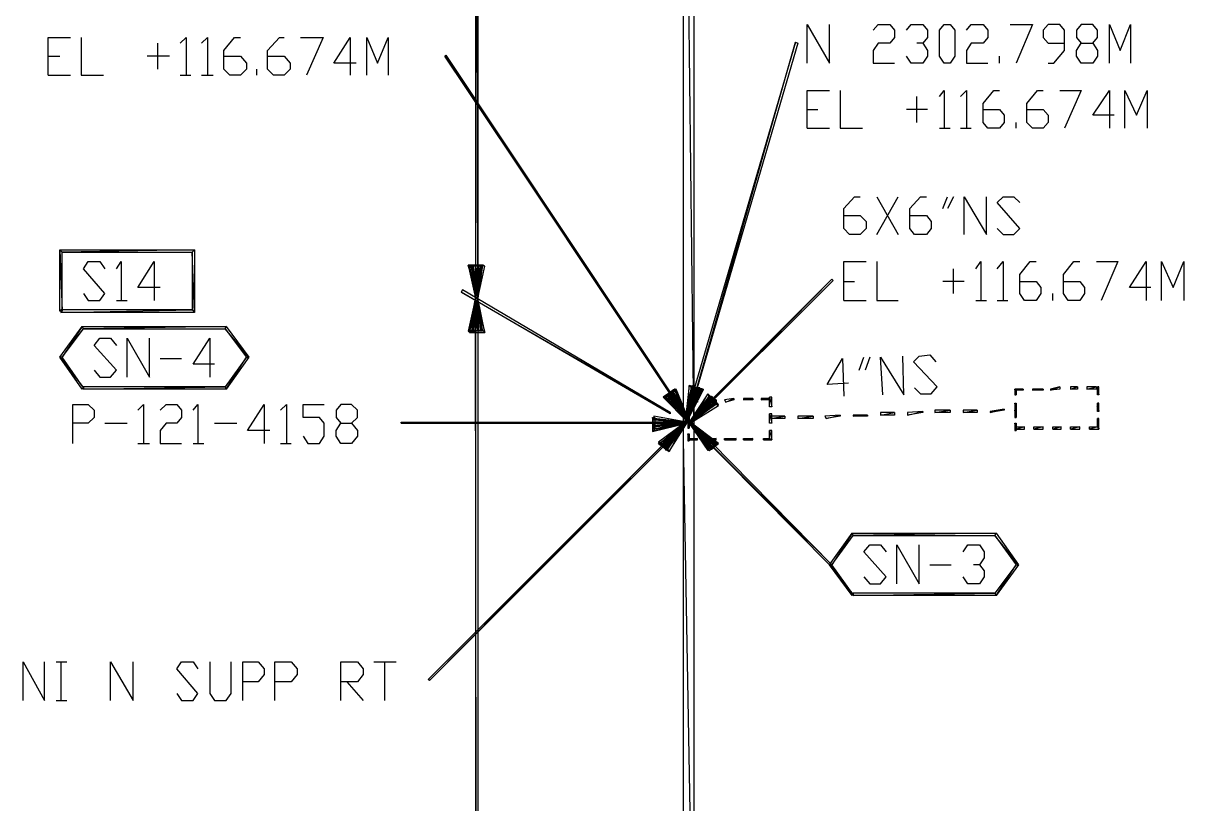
# Model space of a CAD drawing. Header units: millimetres. Extents: x 43 to 817, y 0 to 715.
# Drawn here: x 262.7 to 380.7, y 383 to 462.4 of the extents above; entities that cross this region are included whole.
import ezdxf

# ---------------------------------------------------------------- set-up
doc = ezdxf.new("R2010")
doc.units = ezdxf.units.MM
doc.layers.add('DIAGRAM', color=4, linetype='Continuous')

msp = doc.modelspace()

# ---------------------------------------------------------------- linework, layer by layer
at = {"layer": 'DIAGRAM'}
for p, q in [((308.92, 434.44), (308.68, 533.8)), ((308.68, 533.8), (308.68, 434.44)), ((308.92, 434.44), (308.68, 533.8)), ((308.92, 533.8), (308.92, 434.44)), ((330.88, 421.96), (329.8, 515.8)), ((329.8, 515.8), (329.8, 421.96)), ((330.88, 421.96), (329.8, 515.8)), ((330.88, 515.8), (330.88, 421.96)), ((342.4, 458.32), (342.4, 462.28)), ((342.4, 462.28), (344.68, 458.32)), ((344.68, 458.32), (344.68, 462.28)), ((349.12, 461.68), (349.6, 462.28)), ((349.6, 462.28), (350.8, 462.28)), ((350.8, 462.28), (351.28, 461.68)), ((351.28, 461.68), (351.28, 460.96)), ((352.48, 461.68), (352.96, 462.28)), ((352.96, 462.28), (354.16, 462.28)), ((354.16, 462.28), (354.64, 461.68)), ((354.64, 461.68), (354.64, 460.96)), ((355.84, 461.68), (356.32, 462.28)), ((355.84, 459.04), (355.84, 461.68)), ((356.32, 462.28), (356.92, 462.28)), ((356.92, 462.28), (357.4, 461.68)), ((357.4, 461.68), (357.4, 459.04)), ((358.6, 461.68), (359.08, 462.28)), ((359.08, 462.28), (360.28, 462.28)), ((360.28, 462.28), (360.76, 461.68)), ((360.76, 461.68), (360.76, 460.96)), ((363.04, 462.28), (365.32, 462.28)), ((365.32, 462.28), (363.64, 458.32)), ((366.88, 462.28), (366.4, 461.68)), ((366.4, 461.68), (366.4, 460.96)), ((368.08, 462.28), (366.88, 462.28)), ((368.56, 461.68), (368.08, 462.28)), ((368.56, 459.64), (368.56, 461.68)), ((370.24, 462.28), (369.76, 461.68)), ((369.76, 461.68), (369.76, 460.96)), ((371.44, 462.28), (370.24, 462.28)), ((371.92, 461.68), (371.44, 462.28)), ((371.92, 460.96), (371.92, 461.68)), ((373.12, 458.32), (373.12, 462.28)), ((373.12, 462.28), (374.2, 459.64)), ((374.2, 459.64), (375.28, 462.28)), ((375.28, 462.28), (375.28, 458.32)), ((265.24, 457.12), (265.24, 460.96)), ((265.24, 460.96), (267.52, 460.96)), ((268.6, 460.96), (268.6, 457.12)), ((276.4, 457.72), (276.4, 460.36)), ((278.68, 460.36), (279.28, 460.96)), ((279.28, 460.96), (279.28, 457.12)), ((280.84, 460.36), (281.44, 460.96)), ((281.44, 460.96), (281.44, 457.12)), ((283.12, 459.64), (284.2, 460.96)), ((284.2, 460.96), (284.8, 460.96)), ((287.56, 459.64), (288.76, 460.96)), ((288.76, 460.96), (289.24, 460.96)), ((290.92, 460.96), (293.2, 460.96)), ((293.2, 460.96), (291.52, 457.12)), ((294.28, 458.32), (295.96, 460.96)), ((295.96, 460.96), (295.96, 457.12)), ((297.64, 457.12), (297.64, 460.96)), ((297.64, 460.96), (298.72, 458.32)), ((298.72, 458.32), (299.8, 460.96)), ((299.8, 460.96), (299.8, 457.12)), ((341.2, 460.48), (330.04, 422.2)), ((330.28, 422.08), (341.2, 460.48)), ((330.28, 422.08), (341.2, 460.48)), ((341.44, 460.36), (330.28, 422.08)), ((341.2, 460.48), (341.44, 460.36)), ((349.6, 460.36), (349.12, 459.64)), ((350.8, 460.36), (349.6, 460.36)), ((351.28, 460.96), (350.8, 460.36)), ((354.16, 460.36), (353.56, 460.36)), ((354.64, 460.96), (354.16, 460.36)), ((354.16, 460.36), (354.64, 459.64)), ((359.08, 460.36), (358.6, 459.64)), ((360.28, 460.36), (359.08, 460.36)), ((360.76, 460.96), (360.28, 460.36)), ((366.4, 460.96), (366.88, 460.36)), ((366.88, 460.36), (368.56, 460.36)), ((369.76, 460.96), (370.24, 460.36)), ((369.76, 459.64), (370.24, 460.36)), ((370.24, 460.36), (371.44, 460.36)), ((371.44, 460.36), (371.92, 460.96)), ((371.44, 460.36), (371.92, 459.64)), ((265.24, 459.04), (266.44, 459.04)), ((277.6, 459.04), (275.32, 459.04)), ((283.12, 457.72), (283.12, 459.64)), ((283.12, 459.04), (284.8, 459.04)), ((284.8, 459.04), (285.4, 458.32)), ((287.56, 457.72), (287.56, 459.64)), ((287.56, 459.04), (289.24, 459.04)), ((289.24, 459.04), (289.84, 458.32)), ((305.56, 459.04), (305.68, 459.16)), ((330.4, 421.96), (305.56, 459.04)), ((305.56, 459.04), (330.28, 421.96)), ((330.4, 421.96), (305.56, 459.04)), ((305.68, 459.16), (330.4, 421.96)), ((349.12, 459.64), (349.12, 458.32)), ((352.96, 458.32), (352.48, 459.04)), ((354.64, 459.04), (354.16, 458.32)), ((354.64, 459.64), (354.64, 459.04)), ((356.32, 458.32), (355.84, 459.04)), ((357.4, 459.04), (356.92, 458.32)), ((358.6, 459.64), (358.6, 458.32)), ((361.96, 458.32), (361.96, 459.04)), ((367.48, 458.32), (368.56, 459.64)), ((369.76, 459.04), (369.76, 459.64)), ((370.24, 458.32), (369.76, 459.04)), ((371.92, 459.04), (371.44, 458.32)), ((371.92, 459.64), (371.92, 459.04)), ((283.72, 457.12), (283.12, 457.72)), ((285.4, 457.72), (284.8, 457.12)), ((285.4, 458.32), (285.4, 457.72)), ((286.48, 457.12), (286.48, 457.72)), ((288.16, 457.12), (287.56, 457.72)), ((289.84, 457.72), (289.24, 457.12)), ((289.84, 458.32), (289.84, 457.72)), ((296.56, 458.32), (294.28, 458.32)), ((349.12, 458.32), (351.28, 458.32)), ((354.16, 458.32), (352.96, 458.32)), ((356.92, 458.32), (356.32, 458.32)), ((358.6, 458.32), (360.76, 458.32)), ((366.88, 458.32), (367.48, 458.32)), ((371.44, 458.32), (370.24, 458.32)), ((265.24, 457.12), (267.52, 457.12)), ((268.6, 457.12), (270.88, 457.12)), ((278.68, 457.12), (279.76, 457.12)), ((280.84, 457.12), (282.04, 457.12)), ((284.8, 457.12), (283.72, 457.12)), ((289.24, 457.12), (288.16, 457.12)), ((342.4, 451.72), (342.4, 455.56)), ((342.4, 455.56), (344.68, 455.56)), ((345.76, 455.56), (345.76, 451.72)), ((355.84, 454.96), (356.32, 455.56)), ((356.32, 455.56), (356.32, 451.72)), ((358, 454.96), (358.6, 455.56)), ((358.6, 455.56), (358.6, 451.72)), ((360.28, 454.24), (361.36, 455.56)), ((361.36, 455.56), (361.96, 455.56)), ((364.72, 454.24), (365.8, 455.56)), ((365.8, 455.56), (366.4, 455.56)), ((368.08, 455.56), (370.24, 455.56)), ((370.24, 455.56), (368.56, 451.72)), ((371.44, 453.04), (373.12, 455.56)), ((373.12, 455.56), (373.12, 451.72)), ((374.68, 451.72), (374.68, 455.56)), ((374.68, 455.56), (375.88, 453.04)), ((375.88, 453.04), (376.96, 455.56)), ((376.96, 455.56), (376.96, 451.72)), ((353.56, 452.32), (353.56, 454.96)), ((360.28, 452.32), (360.28, 454.24)), ((364.72, 452.32), (364.72, 454.24)), ((342.4, 453.64), (343.48, 453.64)), ((354.64, 453.64), (352.48, 453.64)), ((360.28, 453.64), (361.96, 453.64)), ((361.96, 453.64), (362.44, 453.04)), ((362.44, 453.04), (362.44, 452.32)), ((364.72, 453.64), (366.4, 453.64)), ((366.4, 453.64), (366.88, 453.04)), ((366.88, 453.04), (366.88, 452.32)), ((373.6, 453.04), (371.44, 453.04)), ((360.76, 451.72), (360.28, 452.32)), ((362.44, 452.32), (361.96, 451.72)), ((363.64, 451.72), (363.64, 452.32)), ((365.32, 451.72), (364.72, 452.32)), ((366.88, 452.32), (366.4, 451.72)), ((342.4, 451.72), (344.68, 451.72)), ((345.76, 451.72), (348.04, 451.72)), ((355.84, 451.72), (356.92, 451.72)), ((358, 451.72), (359.08, 451.72)), ((361.96, 451.72), (360.76, 451.72)), ((366.4, 451.72), (365.32, 451.72)), ((346.12, 443.56), (347.2, 444.76)), ((347.2, 444.76), (347.8, 444.76)), ((349.48, 440.92), (351.64, 444.76)), ((349.48, 444.76), (351.64, 440.92)), ((352.84, 443.56), (353.92, 444.76)), ((353.92, 444.76), (354.52, 444.76)), ((356.2, 443.56), (356.68, 444.76)), ((357.28, 444.76), (356.68, 443.56)), ((358.36, 440.92), (358.36, 444.76)), ((358.36, 444.76), (360.64, 440.92)), ((360.64, 440.92), (360.64, 444.76)), ((361.72, 444.16), (362.32, 444.76)), ((362.32, 444.76), (363.4, 444.76)), ((363.4, 444.76), (364, 444.16)), ((346.12, 441.52), (346.12, 443.56)), ((352.84, 441.52), (352.84, 443.56)), ((364, 441.52), (361.72, 444.16)), ((346.12, 442.84), (347.8, 442.84)), ((347.8, 442.84), (348.4, 442.24)), ((352.84, 442.84), (354.52, 442.84)), ((354.52, 442.84), (355, 442.24)), ((346.72, 440.92), (346.12, 441.52)), ((348.4, 441.52), (347.8, 440.92)), ((348.4, 442.24), (348.4, 441.52)), ((353.32, 440.92), (352.84, 441.52)), ((355, 441.52), (354.52, 440.92)), ((355, 442.24), (355, 441.52)), ((361.72, 441.52), (362.32, 440.92)), ((363.4, 440.92), (364, 441.52)), ((347.8, 440.92), (346.72, 440.92)), ((354.52, 440.92), (353.32, 440.92)), ((362.32, 440.92), (363.4, 440.92)), ((266.68, 439.12), (266.44, 439.36)), ((266.44, 439.36), (280.12, 439.36)), ((266.68, 439.12), (266.44, 439.36)), ((266.44, 439.36), (266.68, 433.12)), ((266.44, 439.36), (266.68, 433.12)), ((266.44, 433.12), (266.44, 439.36)), ((280.12, 439.36), (266.68, 439.12)), ((280.12, 439.36), (266.68, 439.12)), ((266.68, 439.12), (279.88, 439.12)), ((266.68, 433.12), (266.68, 439.12)), ((279.88, 439.12), (280.12, 439.36)), ((279.88, 439.12), (280.12, 439.36)), ((280.12, 433), (279.88, 439.12)), ((279.88, 439.12), (279.88, 433.24)), ((280.12, 433), (279.88, 439.12)), ((280.12, 439.36), (280.12, 433)), ((268.84, 437.44), (269.32, 438.16)), ((269.32, 438.16), (270.52, 438.16)), ((270.52, 438.16), (271, 437.44)), ((272.2, 437.44), (272.68, 438.16)), ((272.68, 438.16), (272.68, 434.2)), ((274.36, 435.52), (276.04, 438.16)), ((276.04, 438.16), (276.04, 434.2)), ((308.92, 434.44), (307.96, 437.8)), ((307.96, 437.8), (308.68, 434.44)), ((308.92, 434.44), (307.96, 437.8)), ((307.96, 437.8), (308.2, 437.68)), ((307.96, 437.8), (308.2, 437.68)), ((309.52, 437.8), (307.96, 437.8)), ((308.08, 437.68), (308.32, 437.8)), ((308.92, 434.44), (308.08, 437.68)), ((308.08, 437.68), (308.68, 434.44)), ((308.92, 434.44), (308.08, 437.68)), ((308.2, 437.68), (309.52, 437.8)), ((308.2, 437.68), (309.52, 437.8)), ((308.2, 437.68), (308.92, 434.44)), ((309.52, 437.68), (308.2, 437.68)), ((308.32, 437.8), (308.92, 434.44)), ((308.92, 434.44), (308.32, 437.8)), ((308.32, 437.8), (308.68, 434.44)), ((308.92, 434.44), (308.32, 437.8)), ((308.32, 437.8), (308.44, 437.8)), ((308.44, 437.8), (308.92, 434.44)), ((308.92, 434.44), (308.44, 437.8)), ((308.44, 437.8), (308.68, 434.44)), ((308.92, 434.44), (308.44, 437.8)), ((308.44, 437.8), (308.68, 437.8)), ((308.68, 434.44), (309.4, 437.8)), ((308.68, 434.44), (309.28, 437.8)), ((308.68, 434.44), (309.04, 437.8)), ((308.68, 434.44), (308.92, 437.8)), ((308.68, 437.8), (308.92, 434.44)), ((309.4, 437.8), (308.92, 434.44)), ((309.4, 437.8), (308.92, 434.44)), ((309.28, 437.8), (308.92, 434.44)), ((309.28, 437.8), (308.92, 434.44)), ((309.04, 437.8), (308.92, 434.44)), ((308.92, 434.44), (309.28, 437.8)), ((309.04, 437.8), (308.92, 434.44)), ((309.04, 437.8), (308.92, 437.8)), ((308.92, 437.8), (308.92, 434.44)), ((308.92, 434.44), (309.04, 437.8)), ((308.92, 437.8), (308.92, 434.44)), ((308.92, 434.44), (309.64, 437.68)), ((308.92, 434.44), (309.4, 437.68)), ((309.28, 437.8), (309.04, 437.8)), ((309.4, 437.68), (309.28, 437.8)), ((309.64, 437.68), (309.4, 437.8)), ((309.52, 437.8), (309.52, 437.68)), ((346.12, 434.2), (346.12, 438.16)), ((346.12, 438.16), (348.4, 438.16)), ((349.48, 438.16), (349.48, 434.2)), ((359.56, 437.44), (360.04, 438.16)), ((360.04, 438.16), (360.04, 434.2)), ((361.72, 437.44), (362.32, 438.16)), ((362.32, 438.16), (362.32, 434.2)), ((364, 436.84), (365.08, 438.16)), ((365.08, 438.16), (365.68, 438.16)), ((368.44, 436.84), (369.52, 438.16)), ((369.52, 438.16), (370.12, 438.16)), ((371.8, 438.16), (373.96, 438.16)), ((373.96, 438.16), (372.28, 434.2)), ((375.16, 435.52), (376.84, 438.16)), ((376.84, 438.16), (376.84, 434.2)), ((378.4, 434.2), (378.4, 438.16)), ((378.4, 438.16), (379.6, 435.52)), ((379.6, 435.52), (380.68, 438.16)), ((380.68, 438.16), (380.68, 434.2)), ((271, 434.92), (268.84, 437.44)), ((357.28, 434.92), (357.28, 437.44)), ((364, 434.92), (364, 436.84)), ((368.44, 434.92), (368.44, 436.84)), ((276.64, 435.52), (274.36, 435.52)), ((307.36, 435.28), (307.24, 435.04)), ((328.48, 422.8), (307.36, 435.28)), ((344.92, 436.36), (330.4, 421.84)), ((330.52, 421.72), (344.92, 436.36)), ((330.52, 421.72), (344.92, 436.36)), ((345.04, 436.24), (330.52, 421.72)), ((344.92, 436.36), (345.04, 436.24)), ((346.12, 436.12), (347.2, 436.12)), ((358.36, 436.12), (356.2, 436.12)), ((364, 436.12), (365.68, 436.12)), ((365.68, 436.12), (366.16, 435.52)), ((366.16, 435.52), (366.16, 434.92)), ((368.44, 436.12), (370.12, 436.12)), ((370.12, 436.12), (370.6, 435.52)), ((370.6, 435.52), (370.6, 434.92)), ((377.32, 435.52), (375.16, 435.52)), ((268.84, 434.92), (269.32, 434.2)), ((269.32, 434.2), (270.52, 434.2)), ((270.52, 434.2), (271, 434.92)), ((272.2, 434.2), (273.28, 434.2)), ((307.24, 435.04), (328.48, 422.8)), ((307.24, 435.04), (328.48, 422.8)), ((328.48, 422.68), (307.24, 435.04)), ((308.68, 434.44), (307.96, 431.08)), ((308.08, 431.08), (308.68, 434.44)), ((308.08, 431.08), (308.68, 434.44)), ((308.92, 434.44), (308.08, 431.08)), ((308.68, 434.44), (308.08, 431.08)), ((308.32, 431.08), (308.68, 434.44)), ((308.32, 431.08), (308.68, 434.44)), ((308.92, 434.44), (308.32, 431.08)), ((308.68, 434.44), (308.32, 431.08)), ((308.44, 431.08), (308.68, 434.44)), ((308.44, 431.08), (308.68, 434.44)), ((308.92, 434.44), (308.44, 431.08)), ((308.68, 434.44), (308.44, 431.08)), ((308.68, 434.44), (308.92, 434.44)), ((308.92, 434.44), (308.68, 434.44)), ((308.68, 434.44), (309.64, 430.96)), ((308.68, 434.44), (309.64, 430.96)), ((309.4, 431.2), (308.68, 434.44)), ((308.68, 434.44), (308.92, 434.44)), ((308.92, 434.44), (308.68, 434.44)), ((308.68, 434.44), (309.4, 431.08)), ((308.68, 434.44), (309.4, 431.08)), ((309.28, 431.08), (308.68, 434.44)), ((308.68, 434.44), (308.92, 434.44)), ((308.92, 434.44), (308.68, 434.44)), ((308.68, 434.44), (309.28, 431.08)), ((308.68, 434.44), (309.28, 431.08)), ((309.04, 431.08), (308.68, 434.44)), ((308.68, 431.08), (308.68, 434.44)), ((308.68, 431.08), (308.68, 434.44)), ((308.68, 434.44), (308.92, 434.44)), ((308.92, 434.44), (308.68, 431.08)), ((308.92, 434.44), (308.68, 434.44)), ((308.68, 434.44), (309.04, 431.08)), ((308.68, 434.44), (309.04, 431.08)), ((308.92, 431.08), (308.68, 434.44)), ((308.92, 273.64), (308.68, 434.44)), ((308.68, 434.44), (308.68, 273.64)), ((308.92, 273.64), (308.68, 434.44)), ((308.68, 434.44), (308.92, 434.44)), ((308.92, 434.44), (308.68, 434.44)), ((308.68, 434.44), (308.92, 434.44)), ((308.92, 434.44), (308.68, 434.44)), ((308.68, 434.44), (308.92, 434.44)), ((308.92, 434.44), (308.68, 434.44)), ((308.68, 434.44), (308.92, 434.44)), ((308.92, 434.44), (308.68, 434.44)), ((308.68, 434.44), (308.92, 434.44)), ((308.68, 434.44), (308.92, 434.44)), ((309.64, 430.96), (308.92, 434.44)), ((309.4, 431.08), (308.92, 434.44)), ((309.28, 431.08), (308.92, 434.44)), ((309.04, 431.08), (308.92, 434.44)), ((308.92, 434.44), (308.92, 273.64)), ((346.12, 434.2), (348.4, 434.2)), ((349.48, 434.2), (351.64, 434.2)), ((359.56, 434.2), (360.64, 434.2)), ((361.72, 434.2), (362.8, 434.2)), ((364.48, 434.2), (364, 434.92)), ((365.68, 434.2), (364.48, 434.2)), ((366.16, 434.92), (365.68, 434.2)), ((367.36, 434.2), (367.36, 434.92)), ((368.92, 434.2), (368.44, 434.92)), ((370.12, 434.2), (368.92, 434.2)), ((370.6, 434.92), (370.12, 434.2)), ((266.68, 433.12), (266.44, 433.12)), ((266.56, 433.24), (266.56, 433)), ((266.56, 433), (279.88, 433.24)), ((279.88, 433.24), (266.56, 433.24)), ((266.56, 433), (279.88, 433.24)), ((280.12, 433), (266.56, 433)), ((279.88, 433.24), (280.12, 433)), ((279.88, 433.24), (280.12, 433)), ((266.44, 428.44), (268.72, 431.56)), ((268.72, 431.56), (266.68, 428.44)), ((268.72, 431.56), (266.68, 428.44)), ((266.68, 428.44), (268.84, 431.32)), ((268.84, 431.32), (268.72, 431.56)), ((268.72, 431.56), (283.36, 431.56)), ((268.84, 431.32), (268.72, 431.56)), ((283.36, 431.56), (268.84, 431.32)), ((283.36, 431.56), (268.84, 431.32)), ((268.84, 431.32), (283.24, 431.32)), ((283.24, 431.32), (283.36, 431.56)), ((283.24, 431.32), (283.36, 431.56)), ((285.64, 428.44), (283.24, 431.32)), ((283.24, 431.32), (285.4, 428.44)), ((285.64, 428.44), (283.24, 431.32)), ((283.36, 431.56), (285.64, 428.44)), ((307.96, 431.08), (308.08, 431.08)), ((309.4, 431.2), (308.08, 430.96)), ((309.4, 431.2), (308.08, 430.96)), ((308.08, 430.96), (308.08, 431.2)), ((308.08, 431.2), (309.4, 431.2)), ((308.08, 431.08), (308.32, 431.08)), ((308.08, 430.96), (309.64, 430.96)), ((308.32, 431.08), (308.44, 431.08)), ((308.44, 431.08), (308.68, 431.08)), ((309.04, 431.08), (308.92, 431.08)), ((309.28, 431.08), (309.04, 431.08)), ((309.4, 431.08), (309.28, 431.08)), ((309.64, 430.96), (309.4, 431.2)), ((309.64, 430.96), (309.4, 431.2)), ((269.92, 429.64), (270.52, 430.36)), ((272.2, 427.12), (269.92, 429.64)), ((270.52, 430.36), (271.6, 430.36)), ((271.6, 430.36), (272.2, 429.64)), ((273.28, 426.4), (273.28, 430.36)), ((273.28, 430.36), (275.56, 426.4)), ((275.56, 426.4), (275.56, 430.36)), ((280, 427.72), (281.68, 430.36)), ((281.68, 430.36), (281.68, 426.4)), ((266.68, 428.44), (266.44, 428.44)), ((266.68, 428.44), (266.44, 428.44)), ((266.44, 428.44), (268.84, 425.32)), ((266.44, 428.44), (268.84, 425.32)), ((268.72, 425.2), (266.44, 428.44)), ((268.84, 425.32), (266.68, 428.44)), ((276.64, 428.32), (278.8, 428.32)), ((285.4, 428.44), (283.24, 425.44)), ((283.36, 425.2), (285.4, 428.44)), ((283.36, 425.2), (285.4, 428.44)), ((285.64, 428.44), (283.36, 425.2)), ((285.4, 428.44), (285.64, 428.44)), ((285.4, 428.44), (285.64, 428.44)), ((344.44, 425.68), (346, 428.32)), ((346, 428.32), (346.12, 424.48)), ((347.68, 427.12), (348.16, 428.44)), ((348.76, 428.44), (348.28, 427.12)), ((350.08, 424.6), (349.84, 428.44)), ((349.84, 428.44), (352.24, 424.6)), ((352.24, 424.6), (352.12, 428.56)), ((353.2, 427.96), (353.8, 428.56)), ((353.8, 428.56), (354.88, 428.68)), ((354.88, 428.68), (355.48, 427.96)), ((269.92, 427.12), (270.52, 426.4)), ((271.6, 426.4), (272.2, 427.12)), ((282.16, 427.72), (280, 427.72)), ((355.6, 425.44), (353.2, 427.96)), ((270.52, 426.4), (271.6, 426.4)), ((268.84, 425.32), (268.72, 425.2)), ((268.84, 425.44), (268.84, 425.2)), ((268.84, 425.2), (283.24, 425.44)), ((283.24, 425.44), (268.84, 425.44)), ((268.84, 425.2), (283.24, 425.44)), ((283.36, 425.2), (268.84, 425.2)), ((283.24, 425.44), (283.36, 425.2)), ((283.24, 425.44), (283.36, 425.2)), ((328.96, 425.2), (327.76, 424.36)), ((328, 424.36), (328.96, 425.2)), ((328, 424.36), (328.96, 425.2)), ((329.08, 425.08), (328, 424.36)), ((328.72, 424.96), (328.6, 424.84)), ((328.6, 424.84), (330.4, 421.96)), ((328.6, 424.84), (330.4, 421.96)), ((330.28, 421.96), (328.6, 424.84)), ((328.96, 425.2), (328.72, 425.08)), ((328.72, 425.08), (330.4, 421.96)), ((328.72, 425.08), (330.4, 421.96)), ((330.28, 421.96), (328.72, 425.08)), ((330.4, 421.96), (328.72, 424.96)), ((329.08, 425.2), (328.96, 425.08)), ((328.96, 425.2), (329.08, 425.08)), ((329.08, 425.2), (328.96, 425.08)), ((330.4, 421.96), (328.96, 425.2)), ((328.96, 425.08), (330.4, 421.96)), ((328.96, 425.08), (330.4, 421.96)), ((330.28, 421.96), (328.96, 425.08)), ((328.96, 425.08), (330.4, 421.96)), ((328.96, 425.08), (330.4, 421.96)), ((330.28, 421.96), (328.96, 425.08)), ((330.4, 421.96), (329.08, 425.2)), ((330.4, 421.96), (329.08, 425.2)), ((330.4, 425.56), (330.04, 422.2)), ((330.64, 425.56), (330.04, 422.2)), ((330.64, 425.56), (330.04, 422.2)), ((330.04, 422.2), (331.36, 425.32)), ((330.04, 422.2), (331.12, 425.32)), ((330.76, 425.32), (330.04, 422.2)), ((330.04, 422.2), (331.72, 425.2)), ((330.04, 422.2), (331.6, 425.2)), ((330.28, 422.08), (330.4, 425.56)), ((330.28, 422.08), (330.4, 425.56)), ((330.28, 422.08), (330.64, 425.56)), ((330.28, 422.08), (330.64, 425.56)), ((330.28, 422.08), (330.64, 425.56)), ((330.28, 422.08), (330.64, 425.56)), ((330.76, 425.44), (330.28, 422.08)), ((330.76, 425.44), (330.28, 422.08)), ((330.64, 425.32), (330.28, 422.08)), ((331.36, 425.32), (330.28, 422.08)), ((330.28, 422.08), (331.48, 425.32)), ((331.36, 425.32), (330.28, 422.08)), ((331.12, 425.32), (330.28, 422.08)), ((330.28, 422.08), (331.36, 425.32)), ((331.12, 425.32), (330.28, 422.08)), ((330.28, 422.08), (330.76, 425.32)), ((330.28, 422.08), (330.76, 425.32)), ((331, 425.32), (330.28, 422.08)), ((331.72, 425.2), (330.28, 422.08)), ((331.72, 425.2), (330.28, 422.08)), ((331.6, 425.2), (330.28, 422.08)), ((331.6, 425.2), (330.28, 422.08)), ((330.28, 422.08), (331.84, 425.08)), ((330.28, 422.08), (331.72, 425.08)), ((330.4, 425.56), (330.64, 425.32)), ((330.4, 425.56), (330.64, 425.32)), ((331.84, 425.2), (330.4, 425.56)), ((332.32, 424.72), (330.4, 421.84)), ((330.64, 425.56), (330.76, 425.44)), ((330.64, 425.56), (330.76, 425.44)), ((330.64, 425.32), (331.84, 425.2)), ((330.64, 425.32), (331.84, 425.2)), ((331.84, 425.08), (330.64, 425.32)), ((330.64, 421.72), (332.32, 424.72)), ((330.64, 421.72), (332.32, 424.72)), ((330.76, 425.32), (331, 425.32)), ((331.36, 425.32), (331.12, 425.32)), ((331.48, 425.32), (331.36, 425.32)), ((331.72, 425.08), (331.6, 425.2)), ((331.84, 425.08), (331.72, 425.2)), ((331.84, 425.2), (331.84, 425.08)), ((332.32, 424.72), (332.44, 424.36)), ((332.32, 424.72), (332.44, 424.36)), ((333.4, 423.64), (332.32, 424.72)), ((346.6, 425.8), (344.44, 425.68)), ((353.32, 425.32), (353.92, 424.72)), ((353.92, 424.72), (355, 424.72)), ((355, 424.72), (355.6, 425.44)), ((363.64, 424.6), (363.52, 425.2)), ((363.52, 425.2), (363.52, 424.6)), ((363.64, 424.6), (363.52, 425.2)), ((363.52, 425.2), (363.64, 425.08)), ((363.52, 425.2), (363.64, 425.08)), ((364.36, 425.2), (363.52, 425.2)), ((363.64, 425.08), (364.36, 425.2)), ((363.64, 425.08), (364.36, 425.2)), ((363.64, 425.08), (363.64, 424.6)), ((364.36, 425.08), (363.64, 425.08)), ((364.36, 425.2), (364.36, 425.08)), ((365.32, 425.2), (365.32, 425.08)), ((365.32, 425.08), (366.4, 425.2)), ((366.4, 425.2), (365.32, 425.2)), ((365.32, 425.08), (366.4, 425.2)), ((366.4, 425.08), (365.32, 425.08)), ((366.4, 425.2), (366.4, 425.08)), ((367.12, 425.08), (368.08, 425.44)), ((368.08, 425.44), (367.12, 425.2)), ((367.12, 425.08), (368.08, 425.44)), ((367.12, 425.2), (367.12, 425.08)), ((368.08, 425.2), (367.12, 425.08)), ((368.08, 425.44), (368.08, 425.2)), ((369.16, 425.44), (369.16, 425.2)), ((369.16, 425.2), (369.88, 425.44)), ((369.88, 425.44), (369.16, 425.44)), ((369.16, 425.2), (369.88, 425.44)), ((369.88, 425.2), (369.16, 425.2)), ((369.88, 425.44), (369.88, 425.2)), ((370.84, 425.44), (370.84, 425.2)), ((370.84, 425.2), (371.8, 425.44)), ((371.8, 425.44), (370.84, 425.44)), ((370.84, 425.2), (371.8, 425.44)), ((371.8, 425.2), (370.84, 425.2)), ((371.8, 425.44), (371.8, 425.2)), ((372.04, 425.44), (371.92, 425.44)), ((371.92, 425.44), (372.04, 424.6)), ((371.92, 425.44), (372.04, 424.6)), ((371.92, 424.6), (371.92, 425.44)), ((372.04, 424.6), (372.04, 425.44)), ((267.76, 419.68), (267.76, 423.64)), ((267.76, 423.64), (269.32, 423.64)), ((269.32, 423.64), (269.92, 423.04)), ((274.36, 423.04), (274.96, 423.64)), ((274.96, 423.64), (274.96, 419.68)), ((276.64, 423.04), (277.24, 423.64)), ((277.24, 423.64), (278.32, 423.64)), ((278.32, 423.64), (278.8, 423.04)), ((280, 423.04), (280.48, 423.64)), ((280.48, 423.64), (280.48, 419.68)), ((285.52, 421), (287.2, 423.64)), ((287.2, 423.64), (287.2, 419.68)), ((288.88, 423.04), (289.48, 423.64)), ((289.48, 423.64), (289.48, 419.68)), ((291.16, 422.32), (291.16, 423.64)), ((291.16, 423.64), (293.32, 423.64)), ((295, 423.64), (294.52, 423.04)), ((296.08, 423.64), (295, 423.64)), ((296.68, 423.04), (296.08, 423.64)), ((330.4, 422.08), (327.76, 424.36)), ((327.76, 424.36), (330.28, 421.84)), ((330.4, 422.08), (327.76, 424.36)), ((327.76, 424.36), (328, 424.36)), ((327.76, 424.36), (328, 424.36)), ((328, 424.48), (328.12, 424.6)), ((330.4, 421.96), (328, 424.48)), ((328, 424.48), (330.28, 421.84)), ((330.4, 421.96), (328, 424.48)), ((328, 424.36), (330.4, 422.08)), ((328.12, 424.6), (330.4, 421.96)), ((328.24, 424.48), (328.36, 424.6)), ((330.4, 421.96), (328.24, 424.48)), ((328.24, 424.48), (330.28, 421.96)), ((330.4, 421.96), (328.24, 424.48)), ((328.36, 424.6), (330.4, 421.96)), ((328.36, 424.48), (328.6, 424.6)), ((330.4, 421.96), (328.36, 424.48)), ((328.36, 424.48), (330.28, 421.96)), ((330.4, 421.96), (328.36, 424.48)), ((328.6, 424.6), (330.4, 421.96)), ((330.4, 423.4), (330.28, 424.12)), ((330.28, 424.12), (330.28, 423.4)), ((330.4, 423.4), (330.28, 424.12)), ((330.28, 424.12), (330.4, 423.88)), ((330.28, 424.12), (330.4, 423.88)), ((331.24, 424.12), (330.28, 424.12)), ((332.44, 424.48), (330.4, 421.84)), ((332.68, 424.48), (330.4, 421.84)), ((332.68, 424.24), (330.4, 421.84)), ((330.4, 421.84), (333.04, 424.12)), ((330.4, 421.84), (332.92, 424.12)), ((330.4, 423.88), (331.24, 424.12)), ((330.4, 423.88), (331.24, 424.12)), ((330.4, 421.84), (333.04, 423.88)), ((330.4, 423.88), (330.4, 423.4)), ((331.24, 423.88), (330.4, 423.88)), ((333.04, 424.12), (330.52, 421.72)), ((333.04, 424.12), (330.52, 421.72)), ((332.92, 424.12), (330.52, 421.72)), ((332.92, 424.12), (330.52, 421.72)), ((333.04, 423.88), (330.52, 421.72)), ((333.04, 423.88), (330.52, 421.72)), ((330.52, 421.72), (333.16, 423.88)), ((330.52, 421.72), (333.04, 423.88)), ((333.28, 423.76), (330.52, 421.72)), ((333.28, 423.76), (330.52, 421.72)), ((330.52, 421.84), (333.28, 423.76)), ((330.52, 421.72), (333.16, 423.76)), ((330.52, 421.72), (333.4, 423.52)), ((330.64, 421.72), (332.44, 424.48)), ((330.64, 421.72), (332.44, 424.48)), ((330.64, 421.72), (332.68, 424.48)), ((330.64, 421.72), (332.68, 424.48)), ((332.44, 424.36), (330.64, 421.72)), ((332.68, 424.36), (330.64, 421.72)), ((332.8, 424.36), (330.64, 421.72)), ((330.64, 421.72), (332.68, 424.24)), ((330.64, 421.72), (332.68, 424.24)), ((332.8, 424.12), (330.64, 421.72)), ((331.24, 424.12), (331.24, 423.88)), ((332.2, 424.12), (332.2, 423.88)), ((332.2, 423.88), (333.16, 424.12)), ((333.16, 424.12), (332.2, 424.12)), ((332.2, 423.88), (333.16, 424.12)), ((333.16, 423.88), (332.2, 423.88)), ((332.44, 424.48), (332.68, 424.36)), ((332.44, 424.36), (333.4, 423.64)), ((332.44, 424.36), (333.4, 423.64)), ((333.28, 423.52), (332.44, 424.36)), ((332.68, 424.48), (332.8, 424.36)), ((332.68, 424.24), (332.8, 424.12)), ((333.04, 423.88), (332.92, 424.12)), ((333.16, 423.88), (333.04, 424.12)), ((333.16, 423.76), (333.04, 423.88)), ((333.16, 424.12), (333.16, 423.88)), ((333.4, 423.52), (333.28, 423.76)), ((333.4, 423.64), (333.28, 423.52)), ((334.96, 424.24), (334, 424.12)), ((334, 424.12), (334.12, 423.88)), ((334.12, 423.88), (334.96, 424.24)), ((334.12, 423.88), (334.96, 424.24)), ((334.96, 424.12), (334.12, 423.88)), ((334.96, 424.24), (334.96, 424.12)), ((335.92, 424.24), (335.92, 424.12)), ((335.92, 424.12), (336.88, 424.24)), ((336.88, 424.24), (335.92, 424.24)), ((335.92, 424.12), (336.88, 424.24)), ((336.88, 424.12), (335.92, 424.12)), ((336.88, 424.24), (336.88, 424.12)), ((337.72, 424.24), (337.72, 424.12)), ((337.72, 424.12), (338.56, 424.24)), ((338.56, 424.24), (337.72, 424.24)), ((337.72, 424.12), (338.56, 424.24)), ((338.56, 424.12), (337.72, 424.12)), ((338.8, 424.36), (338.56, 424.36)), ((338.56, 424.36), (338.8, 423.4)), ((338.56, 424.36), (338.8, 423.4)), ((338.56, 423.4), (338.56, 424.36)), ((338.56, 424.24), (338.56, 424.12)), ((338.8, 423.4), (338.8, 424.36)), ((363.52, 424.6), (363.64, 424.6)), ((363.64, 423.04), (363.52, 423.76)), ((363.52, 423.76), (363.52, 423.04)), ((363.64, 423.04), (363.52, 423.76)), ((363.52, 423.76), (363.64, 423.76)), ((363.64, 423.76), (363.64, 423.04)), ((372.04, 424.6), (371.92, 424.6)), ((372.04, 423.76), (371.92, 423.76)), ((371.92, 423.76), (372.04, 422.92)), ((371.92, 423.76), (372.04, 422.92)), ((371.92, 422.92), (371.92, 423.76)), ((372.04, 422.92), (372.04, 423.76)), ((269.92, 422.32), (269.32, 421.72)), ((269.92, 423.04), (269.92, 422.32)), ((278.8, 422.32), (278.32, 421.72)), ((278.8, 423.04), (278.8, 422.32)), ((292.84, 422.32), (291.16, 422.32)), ((293.32, 421.72), (292.84, 422.32)), ((294.52, 423.04), (294.52, 422.32)), ((294.52, 422.32), (295, 421.72)), ((296.08, 421.72), (296.68, 422.32)), ((296.68, 422.32), (296.68, 423.04)), ((326.92, 421.12), (326.68, 422.32)), ((326.68, 422.32), (326.68, 420.88)), ((326.92, 421.12), (326.68, 422.32)), ((326.68, 422.32), (326.92, 422.32)), ((326.8, 422.44), (326.8, 422.2)), ((330.16, 421.84), (326.8, 422.44)), ((326.8, 422.44), (326.8, 422.2)), ((330.16, 421.84), (326.8, 422.44)), ((326.92, 422.32), (326.92, 421.12)), ((328.48, 422.8), (328.48, 422.68)), ((330.28, 423.4), (330.4, 423.4)), ((330.4, 421.96), (330.28, 422.68)), ((330.28, 422.68), (330.28, 421.96)), ((330.4, 421.96), (330.28, 422.68)), ((330.28, 422.68), (330.4, 422.68)), ((330.4, 422.68), (330.4, 421.96)), ((338.8, 423.4), (338.56, 423.4)), ((338.8, 422.68), (338.56, 422.68)), ((338.56, 422.68), (338.8, 421.72)), ((338.56, 422.68), (338.8, 421.72)), ((338.56, 421.72), (338.56, 422.68)), ((338.68, 422.44), (338.68, 422.2)), ((338.68, 422.2), (340.12, 422.44)), ((340.12, 422.44), (338.68, 422.44)), ((338.68, 422.2), (340.12, 422.44)), ((338.8, 421.72), (338.8, 422.68)), ((340.12, 422.44), (340.12, 422.2)), ((341.44, 422.44), (341.44, 422.2)), ((341.44, 422.2), (343, 422.44)), ((343, 422.44), (341.44, 422.44)), ((341.44, 422.2), (343, 422.44)), ((343, 422.44), (343, 422.2)), ((345.76, 422.56), (344.2, 422.44)), ((344.2, 422.44), (344.32, 422.2)), ((344.32, 422.2), (345.76, 422.56)), ((344.32, 422.2), (345.76, 422.56)), ((345.76, 422.44), (344.32, 422.2)), ((345.76, 422.56), (345.76, 422.44)), ((347.08, 422.56), (347.08, 422.44)), ((347.08, 422.44), (348.52, 422.56)), ((348.52, 422.56), (347.08, 422.56)), ((347.08, 422.44), (348.52, 422.56)), ((348.52, 422.44), (347.08, 422.44)), ((348.52, 422.56), (348.52, 422.44)), ((349.84, 422.8), (349.84, 422.56)), ((349.84, 422.56), (351.28, 422.8)), ((351.28, 422.8), (349.84, 422.8)), ((349.84, 422.56), (351.28, 422.8)), ((351.28, 422.56), (349.84, 422.56)), ((351.28, 422.8), (351.28, 422.56)), ((352.6, 422.56), (354.16, 422.92)), ((354.16, 422.92), (352.6, 422.8)), ((352.6, 422.56), (354.16, 422.92)), ((352.6, 422.8), (352.6, 422.56)), ((354.16, 422.8), (352.6, 422.56)), ((354.16, 422.92), (354.16, 422.8)), ((355.36, 423.04), (355.36, 422.8)), ((355.36, 422.8), (356.92, 423.04)), ((356.92, 423.04), (355.36, 423.04)), ((355.36, 422.8), (356.92, 423.04)), ((356.92, 422.8), (355.36, 422.8)), ((356.92, 423.04), (356.92, 422.8)), ((358.24, 423.04), (358.24, 422.8)), ((358.24, 422.8), (359.68, 423.04)), ((359.68, 423.04), (358.24, 423.04)), ((358.24, 422.8), (359.68, 423.04)), ((359.68, 422.8), (358.24, 422.8)), ((359.68, 423.04), (359.68, 422.8)), ((361, 422.8), (362.44, 423.16)), ((362.44, 423.16), (361, 422.92)), ((361, 422.8), (362.44, 423.16)), ((362.44, 423.04), (361, 422.8)), ((361, 422.92), (361, 422.8)), ((362.44, 423.16), (362.44, 423.04)), ((363.52, 423.04), (363.64, 423.04)), ((363.64, 422.32), (363.52, 423.04)), ((363.52, 423.04), (363.52, 422.32)), ((363.64, 422.32), (363.52, 423.04)), ((363.52, 423.04), (363.64, 423.04)), ((363.52, 422.32), (363.64, 422.32)), ((363.64, 423.04), (363.64, 422.32)), ((371.8, 423.4), (371.8, 423.4)), ((372.04, 422.92), (371.92, 422.92)), ((269.32, 421.72), (267.76, 421.72)), ((271, 421.72), (273.28, 421.72)), ((277.24, 421.72), (276.64, 421)), ((278.32, 421.72), (277.24, 421.72)), ((282.16, 421.72), (284.44, 421.72)), ((293.32, 420.4), (293.32, 421.72)), ((294.52, 421), (295, 421.72)), ((295, 421.72), (296.08, 421.72)), ((296.08, 421.72), (296.68, 421)), ((330.16, 421.84), (301.12, 421.72)), ((330.16, 421.84), (301.12, 421.72)), ((301.12, 421.72), (301.12, 421.84)), ((301.12, 421.84), (330.16, 421.84)), ((301.12, 421.72), (330.16, 421.72)), ((303.88, 395.68), (330.04, 421.84)), ((330.04, 421.84), (304, 395.56)), ((330.04, 421.84), (304, 395.56)), ((304, 395.56), (330.16, 421.72)), ((330.16, 421.84), (326.68, 420.88)), ((330.16, 421.84), (326.68, 420.88)), ((326.68, 420.88), (330.16, 421.72)), ((326.68, 420.88), (326.92, 421.12)), ((326.68, 420.88), (326.92, 421.12)), ((326.8, 422.2), (330.16, 421.84)), ((326.8, 422.2), (330.16, 421.84)), ((330.16, 421.72), (326.8, 422.2)), ((326.8, 422.2), (330.16, 421.84)), ((326.8, 422.2), (330.16, 421.84)), ((330.16, 421.72), (326.8, 422.2)), ((326.8, 422.2), (326.8, 422.08)), ((330.16, 421.84), (326.8, 422.2)), ((326.8, 422.08), (330.16, 421.84)), ((326.8, 422.08), (330.16, 421.84)), ((330.16, 421.72), (326.8, 422.08)), ((330.16, 421.84), (326.8, 421.12)), ((330.16, 421.84), (326.8, 421.12)), ((326.8, 421.36), (330.16, 421.84)), ((330.16, 421.84), (326.8, 421.36)), ((330.16, 421.84), (326.8, 421.36)), ((326.8, 421.48), (330.16, 421.84)), ((326.8, 421.84), (326.8, 421.72)), ((326.8, 421.72), (330.16, 421.84)), ((330.16, 421.84), (326.8, 421.84)), ((326.8, 421.72), (330.16, 421.84)), ((330.16, 421.84), (326.8, 421.48)), ((330.16, 421.84), (326.8, 421.48)), ((326.8, 421.72), (330.16, 421.84)), ((326.8, 421.12), (330.16, 421.72)), ((326.8, 421.36), (330.16, 421.72)), ((330.16, 421.72), (326.8, 421.72)), ((326.8, 421.48), (330.16, 421.72)), ((326.8, 421.48), (326.8, 421.72)), ((326.8, 421.36), (326.8, 421.48)), ((326.8, 421.12), (326.8, 421.36)), ((326.92, 421.12), (330.16, 421.84)), ((330.04, 421.84), (327.28, 419.8)), ((327.4, 419.68), (330.04, 421.84)), ((327.4, 419.68), (330.04, 421.84)), ((330.16, 421.72), (327.4, 419.68)), ((330.04, 421.84), (327.52, 419.56)), ((327.64, 419.44), (330.04, 421.84)), ((327.64, 419.44), (330.04, 421.84)), ((330.04, 421.84), (327.64, 419.56)), ((330.04, 421.84), (327.64, 419.56)), ((330.16, 421.72), (327.64, 419.44)), ((327.76, 419.44), (330.04, 421.84)), ((327.76, 419.44), (330.04, 421.84)), ((327.76, 419.44), (330.04, 421.84)), ((327.76, 419.44), (330.04, 421.84)), ((330.16, 421.72), (327.76, 419.44)), ((330.16, 421.72), (327.76, 419.44)), ((327.88, 419.2), (330.04, 421.84)), ((328, 419.08), (330.04, 421.84)), ((328, 419.2), (330.04, 421.84)), ((330.04, 421.84), (328, 419.08)), ((330.04, 421.84), (328, 419.08)), ((328, 419.08), (330.16, 421.72)), ((330.04, 421.84), (328.12, 418.96)), ((330.04, 421.84), (328.12, 418.96)), ((330.04, 421.84), (328.12, 419.08)), ((330.04, 421.84), (328.12, 419.08)), ((328.12, 418.96), (330.16, 421.72)), ((328.12, 419.08), (330.16, 421.72)), ((328.24, 419.08), (330.04, 421.84)), ((330.04, 421.84), (328.36, 418.84)), ((330.04, 421.84), (328.36, 418.84)), ((328.36, 418.84), (330.16, 421.72)), ((330.88, 361.6), (329.8, 421.96)), ((329.8, 421.96), (329.8, 361.6)), ((330.88, 361.6), (329.8, 421.96)), ((329.8, 421.96), (330.88, 421.96)), ((329.8, 421.96), (330.88, 421.96)), ((330.28, 422.08), (330.04, 422.2)), ((330.04, 422.2), (330.28, 422.08)), ((330.28, 422.08), (330.04, 422.2)), ((330.04, 422.2), (330.28, 422.08)), ((330.28, 422.08), (330.04, 422.2)), ((330.04, 422.2), (330.28, 422.08)), ((330.28, 422.08), (330.04, 422.2)), ((330.04, 422.2), (330.28, 422.08)), ((330.04, 422.2), (330.28, 422.08)), ((330.04, 421.84), (330.16, 421.72)), ((330.16, 421.72), (330.04, 421.84)), ((330.04, 421.84), (330.16, 421.72)), ((330.16, 421.72), (330.04, 421.84)), ((330.04, 421.84), (330.16, 421.72)), ((330.16, 421.72), (330.04, 421.84)), ((330.04, 421.84), (330.16, 421.72)), ((330.16, 421.72), (330.04, 421.84)), ((330.16, 421.72), (330.04, 421.84)), ((330.16, 421.84), (330.16, 421.72)), ((330.16, 421.72), (330.16, 421.84)), ((330.16, 421.84), (330.16, 421.72)), ((330.16, 421.72), (330.16, 421.84)), ((330.16, 421.84), (330.16, 421.72)), ((330.16, 421.72), (330.16, 421.84)), ((330.16, 421.84), (330.16, 421.72)), ((330.16, 421.72), (330.16, 421.84)), ((330.16, 421.72), (330.16, 421.84)), ((330.28, 421.84), (330.4, 422.08)), ((330.28, 421.96), (330.4, 421.96)), ((330.4, 421.24), (330.28, 421.96)), ((330.28, 421.96), (330.28, 421.24)), ((330.4, 421.24), (330.28, 421.96)), ((330.28, 421.96), (330.4, 421.96)), ((330.4, 421.96), (330.28, 421.96)), ((330.4, 421.96), (330.28, 421.96)), ((330.28, 421.84), (330.4, 421.96)), ((330.4, 421.96), (330.28, 421.96)), ((330.28, 421.96), (330.4, 421.96)), ((330.4, 421.96), (330.28, 421.96)), ((330.28, 421.96), (330.4, 421.96)), ((330.28, 421.96), (330.4, 421.96)), ((330.28, 421.24), (330.4, 421.24)), ((330.4, 421.96), (330.4, 421.24)), ((330.4, 421.84), (330.64, 421.72)), ((330.52, 421.72), (330.4, 421.84)), ((330.4, 421.84), (330.64, 421.72)), ((330.52, 421.72), (330.4, 421.84)), ((330.4, 421.84), (330.64, 421.72)), ((330.52, 421.72), (330.4, 421.84)), ((330.4, 421.84), (330.64, 421.72)), ((330.4, 421.84), (330.52, 421.72)), ((330.4, 421.72), (330.64, 421.84)), ((330.52, 421.84), (330.4, 421.72)), ((330.4, 421.72), (330.64, 421.84)), ((330.52, 421.84), (330.4, 421.72)), ((330.4, 421.72), (330.64, 421.84)), ((330.52, 421.84), (330.4, 421.72)), ((330.4, 421.72), (330.64, 421.84)), ((330.52, 421.84), (330.4, 421.72)), ((330.64, 421.84), (330.4, 421.72)), ((332.44, 419.08), (330.4, 421.72)), ((330.4, 421.72), (332.32, 418.96)), ((332.44, 419.08), (330.4, 421.72)), ((330.4, 421.72), (333.4, 419.68)), ((330.4, 421.72), (333.4, 419.68)), ((333.16, 419.68), (330.4, 421.72)), ((332.68, 419.08), (330.4, 421.72)), ((330.4, 421.72), (332.44, 418.96)), ((332.68, 419.08), (330.4, 421.72)), ((330.4, 421.72), (333.16, 419.56)), ((330.4, 421.72), (333.16, 419.56)), ((333.04, 419.44), (330.4, 421.72)), ((332.8, 419.2), (330.4, 421.72)), ((330.4, 421.72), (332.68, 419.08)), ((332.8, 419.2), (330.4, 421.72)), ((330.4, 421.72), (333.16, 419.56)), ((330.4, 421.72), (333.16, 419.56)), ((333.04, 419.44), (330.4, 421.72)), ((332.8, 419.2), (330.4, 421.72)), ((330.4, 421.72), (332.68, 419.08)), ((332.8, 419.2), (330.4, 421.72)), ((330.4, 421.72), (333.04, 419.56)), ((330.4, 421.72), (333.04, 419.56)), ((332.92, 419.44), (330.4, 421.72)), ((330.4, 421.72), (344.92, 407.32)), ((330.4, 421.72), (344.92, 407.32)), ((344.8, 407.2), (330.4, 421.72)), ((330.52, 421.72), (330.52, 421.84)), ((333.4, 419.68), (330.52, 421.84)), ((333.16, 419.56), (330.52, 421.84)), ((333.16, 419.56), (330.52, 421.84)), ((333.04, 419.56), (330.52, 421.84)), ((330.64, 421.84), (332.44, 419.08)), ((330.64, 421.84), (332.68, 419.08)), ((330.64, 421.84), (332.8, 419.2)), ((330.64, 421.84), (332.8, 419.2)), ((344.92, 407.32), (330.64, 421.84)), ((330.88, 421.96), (330.88, 361.6)), ((338.8, 421.72), (338.56, 421.72)), ((340.12, 422.2), (338.68, 422.2)), ((343, 422.2), (341.44, 422.2)), ((363.64, 421), (363.52, 421.72)), ((363.52, 421.72), (363.52, 421)), ((363.64, 421), (363.52, 421.72)), ((363.52, 421.72), (363.64, 421.72)), ((363.64, 421.72), (363.64, 421)), ((364.48, 421.36), (363.64, 421.12)), ((364.48, 421.36), (363.64, 421.12)), ((363.64, 421.12), (363.64, 421.36)), ((363.64, 421.36), (364.48, 421.36)), ((363.64, 421.12), (364.48, 421.12)), ((364.48, 421.12), (364.48, 421.36)), ((366.4, 421.36), (365.44, 421.12)), ((366.4, 421.36), (365.44, 421.12)), ((365.44, 421.12), (365.44, 421.36)), ((365.44, 421.36), (366.4, 421.36)), ((365.44, 421.12), (366.4, 421.12)), ((366.4, 421.12), (366.4, 421.36)), ((368.2, 421.36), (367.36, 421.12)), ((368.2, 421.36), (367.36, 421.12)), ((367.36, 421.12), (367.36, 421.36)), ((367.36, 421.36), (368.2, 421.36)), ((367.36, 421.12), (368.2, 421.12)), ((368.2, 421.12), (368.2, 421.36)), ((370.12, 421.36), (369.16, 421.12)), ((370.12, 421.36), (369.16, 421.12)), ((369.16, 421.12), (369.16, 421.36)), ((369.16, 421.36), (370.12, 421.36)), ((369.16, 421.12), (370.12, 421.12)), ((370.12, 421.12), (370.12, 421.36)), ((371.92, 421.36), (371.08, 421.12)), ((371.92, 421.36), (371.08, 421.12)), ((371.08, 421.12), (371.08, 421.36)), ((371.08, 421.36), (371.92, 421.36)), ((371.08, 421.12), (372.04, 421.12)), ((372.04, 422.2), (371.92, 422.2)), ((371.92, 422.2), (372.04, 421.12)), ((371.92, 422.2), (372.04, 421.12)), ((371.92, 421.36), (371.92, 422.2)), ((372.04, 421.12), (371.92, 421.36)), ((372.04, 421.12), (371.92, 421.36)), ((372.04, 421.12), (372.04, 422.2)), ((276.64, 421), (276.64, 419.68)), ((287.8, 421), (285.52, 421)), ((291.16, 420.4), (291.64, 419.68)), ((292.84, 419.68), (293.32, 420.4)), ((294.52, 420.4), (294.52, 421)), ((295, 419.68), (294.52, 420.4)), ((296.68, 420.4), (296.08, 419.68)), ((296.68, 421), (296.68, 420.4)), ((330.4, 419.92), (330.28, 420.64)), ((330.28, 420.64), (330.28, 419.92)), ((330.4, 419.92), (330.28, 420.64)), ((330.28, 420.64), (330.4, 420.64)), ((330.4, 420.64), (330.4, 419.92)), ((331.24, 420.16), (330.52, 420.04)), ((331.24, 420.16), (330.52, 420.04)), ((330.52, 420.04), (330.52, 420.16)), ((330.52, 420.16), (331.24, 420.16)), ((330.52, 420.04), (331.24, 420.04)), ((331.24, 420.04), (331.24, 420.16)), ((333.16, 420.16), (332.32, 420.04)), ((333.16, 420.16), (332.32, 420.04)), ((332.32, 420.04), (332.32, 420.16)), ((332.32, 420.16), (333.16, 420.16)), ((332.32, 420.04), (333.16, 420.04)), ((333.16, 420.04), (333.16, 420.16)), ((335.2, 420.16), (334, 420.04)), ((335.2, 420.16), (334, 420.04)), ((334, 420.04), (334, 420.16)), ((334, 420.16), (335.2, 420.16)), ((334, 420.04), (335.2, 420.04)), ((335.2, 420.04), (335.2, 420.16)), ((336.88, 420.16), (335.92, 420.04)), ((336.88, 420.16), (335.92, 420.04)), ((335.92, 420.04), (335.92, 420.16)), ((335.92, 420.16), (336.88, 420.16)), ((335.92, 420.04), (336.88, 420.04)), ((336.88, 420.04), (336.88, 420.16)), ((338.56, 420.16), (337.96, 420.04)), ((338.56, 420.16), (337.96, 420.04)), ((337.96, 420.04), (337.96, 420.16)), ((337.96, 420.16), (338.56, 420.16)), ((337.96, 420.04), (338.8, 420.04)), ((338.8, 421), (338.56, 421)), ((338.56, 421), (338.8, 420.04)), ((338.56, 421), (338.8, 420.04)), ((338.56, 420.16), (338.56, 421)), ((338.8, 420.04), (338.56, 420.16)), ((338.8, 420.04), (338.56, 420.16)), ((338.8, 420.04), (338.8, 421)), ((363.52, 421), (363.64, 421)), ((274.36, 419.68), (275.56, 419.68)), ((276.64, 419.68), (278.8, 419.68)), ((280, 419.68), (281.08, 419.68)), ((288.88, 419.68), (289.96, 419.68)), ((291.64, 419.68), (292.84, 419.68)), ((296.08, 419.68), (295, 419.68)), ((327.28, 419.8), (327.4, 419.68)), ((327.28, 419.68), (327.4, 419.8)), ((328.24, 419.08), (327.28, 419.68)), ((327.28, 419.68), (328.36, 418.84)), ((328.24, 419.08), (327.28, 419.68)), ((327.4, 419.8), (328.24, 419.08)), ((327.52, 419.56), (327.64, 419.44)), ((327.64, 419.56), (327.76, 419.44)), ((327.64, 419.56), (327.76, 419.44)), ((328, 419.08), (327.88, 419.2)), ((328.12, 419.08), (328, 419.2)), ((328.12, 418.96), (328, 419.08)), ((328.36, 418.84), (328.24, 419.08)), ((328.36, 418.84), (328.24, 419.08)), ((330.28, 419.92), (330.4, 419.92)), ((332.32, 419.08), (333.16, 419.68)), ((332.32, 418.96), (332.44, 419.08)), ((332.44, 418.96), (332.32, 419.08)), ((333.16, 419.68), (332.44, 418.96)), ((332.44, 418.96), (333.4, 419.68)), ((333.16, 419.68), (332.44, 418.96)), ((332.44, 418.96), (332.68, 419.08)), ((332.68, 419.08), (332.8, 419.2)), ((332.68, 419.08), (332.8, 419.2)), ((333.04, 419.56), (332.92, 419.44)), ((333.16, 419.56), (333.04, 419.44)), ((333.16, 419.56), (333.04, 419.44)), ((333.4, 419.68), (333.16, 419.68)), ((333.4, 419.68), (333.16, 419.68)), ((344.68, 407.32), (346.96, 410.56)), ((346.96, 410.56), (344.92, 407.32)), ((346.96, 410.56), (344.92, 407.32)), ((347.08, 410.32), (346.96, 410.56)), ((346.96, 410.56), (361.6, 410.56)), ((347.08, 410.32), (346.96, 410.56)), ((361.6, 410.56), (347.08, 410.32)), ((361.6, 410.56), (347.08, 410.32)), ((361.48, 410.32), (361.6, 410.56)), ((361.48, 410.32), (361.6, 410.56)), ((361.6, 410.56), (363.88, 407.32)), ((344.92, 407.32), (347.08, 410.32)), ((347.08, 410.32), (361.48, 410.32)), ((348.16, 408.64), (348.76, 409.36)), ((348.76, 409.36), (349.84, 409.36)), ((349.84, 409.36), (350.44, 408.64)), ((351.52, 405.4), (351.52, 409.36)), ((351.52, 409.36), (353.8, 405.4)), ((353.8, 405.4), (353.8, 409.36)), ((358.24, 408.64), (358.72, 409.36)), ((358.72, 409.36), (359.92, 409.36)), ((359.92, 409.36), (360.4, 408.64)), ((363.88, 407.32), (361.48, 410.32)), ((361.48, 410.32), (363.64, 407.32)), ((363.88, 407.32), (361.48, 410.32)), ((350.44, 406.12), (348.16, 408.64)), ((360.4, 408.64), (360.4, 408.04)), ((344.92, 407.32), (344.68, 407.32)), ((344.92, 407.32), (344.68, 407.32)), ((344.68, 407.32), (347.08, 404.32)), ((344.68, 407.32), (347.08, 404.32)), ((346.96, 404.2), (344.68, 407.32)), ((344.92, 407.32), (344.8, 407.2)), ((347.08, 404.32), (344.92, 407.32)), ((354.88, 407.32), (357.04, 407.32)), ((359.92, 407.32), (359.32, 407.32)), ((360.4, 408.04), (359.92, 407.32)), ((359.92, 407.32), (360.4, 406.72)), ((363.64, 407.32), (361.48, 404.44)), ((361.6, 404.2), (363.64, 407.32)), ((361.6, 404.2), (363.64, 407.32)), ((363.88, 407.32), (361.6, 404.2)), ((363.64, 407.32), (363.88, 407.32)), ((363.64, 407.32), (363.88, 407.32)), ((348.16, 406.12), (348.76, 405.4)), ((349.84, 405.4), (350.44, 406.12)), ((358.72, 405.4), (358.24, 406.12)), ((360.4, 406.12), (359.92, 405.4)), ((360.4, 406.72), (360.4, 406.12)), ((348.76, 405.4), (349.84, 405.4)), ((359.92, 405.4), (358.72, 405.4)), ((347.08, 404.32), (346.96, 404.2)), ((347.08, 404.44), (347.08, 404.2)), ((347.08, 404.2), (361.48, 404.44)), ((361.48, 404.44), (347.08, 404.44)), ((347.08, 404.2), (361.48, 404.44)), ((361.6, 404.2), (347.08, 404.2)), ((361.48, 404.44), (361.6, 404.2)), ((361.48, 404.44), (361.6, 404.2)), ((262.72, 393.52), (262.72, 397.48)), ((262.72, 397.48), (264.88, 393.52)), ((264.88, 393.52), (264.88, 397.48)), ((266.08, 397.48), (267.16, 397.48)), ((266.56, 397.48), (266.56, 393.52)), ((271.6, 393.52), (271.6, 397.48)), ((271.6, 397.48), (273.88, 393.52)), ((273.88, 393.52), (273.88, 397.48)), ((278.32, 396.76), (278.8, 397.48)), ((280.48, 394.24), (278.32, 396.76)), ((278.8, 397.48), (280, 397.48)), ((280, 397.48), (280.48, 396.76)), ((281.68, 397.48), (281.68, 394.24)), ((283.84, 394.24), (283.84, 397.48)), ((285.04, 393.52), (285.04, 397.48)), ((285.04, 397.48), (286.6, 397.48)), ((286.6, 397.48), (287.2, 396.76)), ((287.2, 396.76), (287.2, 396.16)), ((288.28, 393.52), (288.28, 397.48)), ((288.28, 397.48), (289.96, 397.48)), ((289.96, 397.48), (290.56, 396.76)), ((290.56, 396.76), (290.56, 396.16)), ((295, 393.52), (295, 397.48)), ((295, 397.48), (296.68, 397.48)), ((296.68, 397.48), (297.28, 396.76)), ((297.28, 396.76), (297.28, 396.16)), ((298.36, 397.48), (300.64, 397.48)), ((299.44, 397.48), (299.44, 393.52)), ((286.6, 395.44), (285.04, 395.44)), ((287.2, 396.16), (286.6, 395.44)), ((289.96, 395.44), (288.28, 395.44)), ((290.56, 396.16), (289.96, 395.44)), ((296.68, 395.44), (295, 395.44)), ((295.6, 395.44), (297.28, 393.52)), ((297.28, 396.16), (296.68, 395.44)), ((304, 395.56), (303.88, 395.68)), ((278.32, 394.24), (278.8, 393.52)), ((280, 393.52), (280.48, 394.24)), ((281.68, 394.24), (282.16, 393.52)), ((283.36, 393.52), (283.84, 394.24)), ((266.08, 393.52), (267.16, 393.52)), ((278.8, 393.52), (280, 393.52)), ((282.16, 393.52), (283.36, 393.52))]:
    msp.add_line(p, q, dxfattribs=at)

doc.saveas('drawing.dxf')
